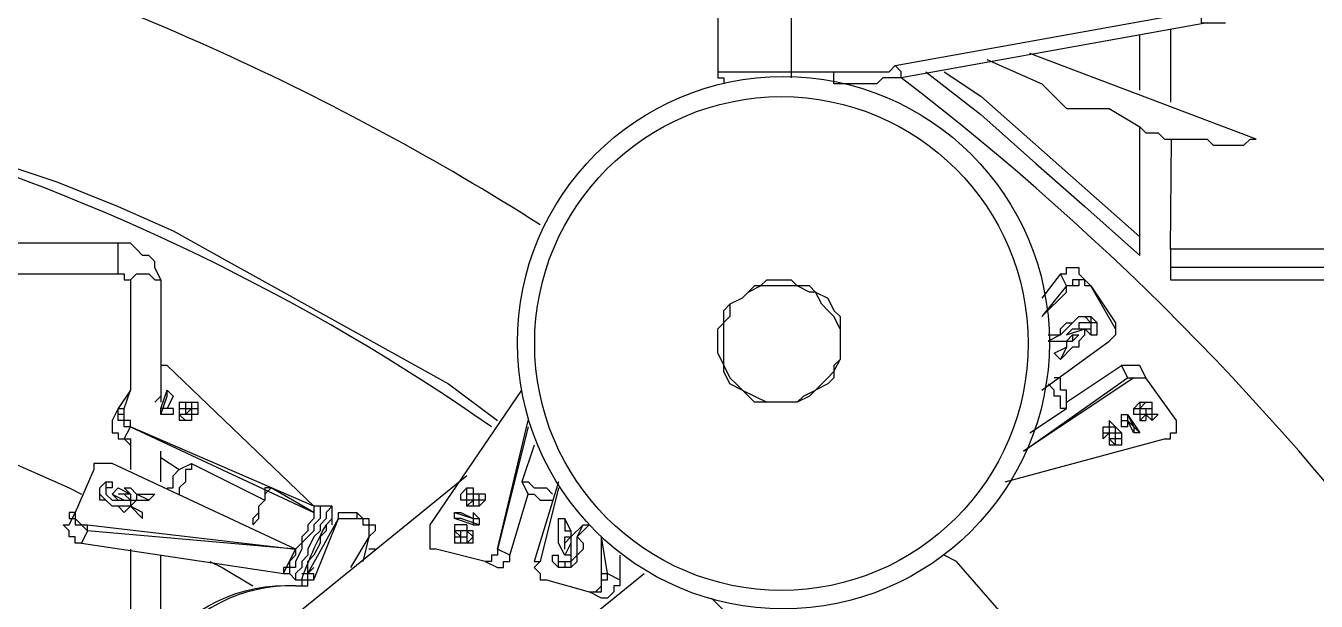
# Model space of a CAD drawing. Header units: millimetres. Extents: x -62354 to 129108, y -71259 to 35407.
# Drawn here: x 14975.5 to 15236, y -4840.8 to -4724.7 of the extents above; entities that cross this region are included whole.
import ezdxf

# ---------------------------------------------------------------- set-up
doc = ezdxf.new("R2010")
doc.units = ezdxf.units.MM
doc.header["$MEASUREMENT"] = 0
doc.layers.add('1st FL Layout xrf$0$CR-Machine', color=7, linetype='Continuous', transparency=0.5)

# ---------------------------------------------------------------- blocks, each defined once
blk = doc.blocks.new('1st FL Layout xrf$0$M6')
for p, q in [((-9200.54284434549, 1893.082494371228), (-9200.54284434549, 1893.059032314733)), ((-9200.557662486433, 1893.060267159811), (-9200.52308682423, 1893.060267159811)), ((-9200.28352687897, 1893.020752117294), (-9200.466283950613, 1893.020752117294)), ((-9200.670033388591, 1893.018282427137), (-9200.670033388591, 1892.993585525564)), ((-9200.490980852186, 1893.00593397635), (-9200.486041471871, 1893.00593397635)), ((-9200.550253415962, 1892.993585525564), (-9200.553957951197, 1892.9972900608)), ((-9200.666328853356, 1892.993585525564), (-9200.66262431812, 1892.993585525564)), ((-9200.666328853356, 1892.993585525564), (-9200.666328853356, 1892.989880990328)), ((-9200.666328853356, 1892.992350680485), (-9200.66262431812, 1892.992350680485)), ((-9200.665094008276, 1892.993585525564), (-9200.665094008276, 1892.991115835406)), ((-9200.472458176006, 1892.993585525564), (-9200.472458176006, 1892.989880990328)), ((-9200.471223330927, 1892.992350680485), (-9200.471223330927, 1892.989880990328)), ((-9200.66262431812, 1892.991115835406), (-9200.666328853356, 1892.991115835406)), ((-9200.478632401398, 1892.989880990328), (-9200.476162711242, 1892.98741130017)), ((-9200.478632401398, 1892.989880990328), (-9200.478632401398, 1892.984941610013)), ((-9200.472458176006, 1892.98741130017), (-9200.474927866162, 1892.989880990328)), ((-9200.476162711242, 1892.986176455092), (-9200.478632401398, 1892.986176455092)), ((-9200.60705628958, 1892.976297694462), (-9200.60705628958, 1892.972593159226)), ((-9200.67991214922, 1892.973828004305), (-9200.67250307875, 1892.973828004305)), ((-9200.676207613986, 1892.975062849384), (-9200.678677304142, 1892.975062849384)), ((-9200.604586599422, 1892.975062849384), (-9200.608291134658, 1892.975062849384)), ((-9200.63422288131, 1892.970123469069), (-9200.628048655917, 1892.970123469069)), ((-9200.608291134658, 1892.96888862399), (-9200.608291134658, 1892.965184088754)), ((-9200.60705628958, 1892.967653778912), (-9200.610760824817, 1892.967653778912)), ((-9200.581124542929, 1892.955305328125), (-9200.581124542929, 1892.966418933833)), ((-9200.60705628958, 1892.965184088754), (-9200.610760824817, 1892.965184088754)), ((-9200.64410164194, 1892.961479553518), (-9200.64410164194, 1892.959009863361)), ((-9200.641631951783, 1892.959009863361), (-9200.639162261625, 1892.959009863361))]:
    blk.add_line(p, q)
for points in [[(-9200.439117358881, 1893.082494371228), (-9200.557662486433, 1893.082494371228), (-9200.557662486433, 1893.059032314733), (-9200.556427641355, 1893.059032314733), (-9200.556427641355, 1893.057797469654)], [(-9200.45887488014, 1893.070145920441), (-9200.520617134074, 1893.059032314733), (-9200.520617134074, 1893.060267159811), (-9200.521851979152, 1893.06150200489), (-9200.46010972522, 1893.072615610598), (-9200.46010972522, 1893.070145920441), (-9200.455170344905, 1893.070145920441)], [(-9200.472458176006, 1893.056562624575), (-9200.472458176006, 1893.067676230283)], [(-9200.466283950613, 1893.068911075362), (-9200.466283950613, 1893.054092934418)], [(-9200.503329302972, 1893.062736849969), (-9200.492215697264, 1893.057797469654), (-9200.489746007106, 1893.055327779497), (-9200.48727631695, 1893.052858089339), (-9200.478632401398, 1893.052858089339), (-9200.472458176006, 1893.049153554103)], [(-9200.45887488014, 1893.046683863946), (-9200.457640035062, 1893.045449018867), (-9200.451465809669, 1893.045449018867), (-9200.45023096459, 1893.046683863946), (-9200.44899611951, 1893.046683863946), (-9200.49468538742, 1893.063971695047)], [(-9200.52308682423, 1893.060267159811), (-9200.521851979152, 1893.06150200489)], [(-9200.51567775376, 1893.060267159811), (-9200.50456414805, 1893.051623244261), (-9200.493450542343, 1893.041744483631), (-9200.483571781713, 1893.033100568081), (-9200.472458176006, 1893.023221807452)], [(-9200.511973218523, 1893.060267159811), (-9200.50456414805, 1893.055327779497), (-9200.472458176006, 1893.026926342688)], [(-9200.72683626221, 1893.050388399182), (-9200.725601417133, 1893.050388399182), (-9200.714487811423, 1893.046683863946), (-9200.702139360637, 1893.041744483631), (-9200.69102575493, 1893.038039948396), (-9200.678677304142, 1893.033100568081), (-9200.667563698435, 1893.028161187766), (-9200.656450092727, 1893.021986962373), (-9200.645336487018, 1893.01581273698), (-9200.611995669895, 1892.9972900608), (-9200.602116909266, 1892.989880990328)], [(-9200.472458176006, 1893.023221807452), (-9200.472458176006, 1893.049153554103)], [(-9200.472458176006, 1893.049153554103), (-9200.471223330927, 1893.047918709025), (-9200.46875364077, 1893.047918709025), (-9200.467518795691, 1893.046683863946), (-9200.45887488014, 1893.046683863946)], [(-9200.466283950613, 1893.02445665253), (-9200.466052619066, 1893.046683863946)], [(-9200.670033388591, 1893.018282427137), (-9200.671268233671, 1893.020752117294), (-9200.671268233671, 1893.021986962373), (-9200.67250307875, 1893.023221807452), (-9200.673737923828, 1893.023221807452), (-9200.674972768906, 1893.02445665253), (-9200.676207613986, 1893.025691497609), (-9200.715722656503, 1893.025691497609)], [(-9200.678677304142, 1893.019517272216), (-9200.678677304142, 1893.025691497609)], [(-9200.287231414206, 1893.02445665253), (-9200.466283950613, 1893.02445665253)], [(-9200.466283950613, 1893.02445665253), (-9200.466283950613, 1893.018282427137), (-9200.281057188813, 1893.018282427137)], [(-9200.488511162028, 1893.019517272216), (-9200.48727631695, 1893.019517272216), (-9200.48727631695, 1893.020752117294), (-9200.484806626791, 1893.020752117294), (-9200.484806626791, 1893.019517272216), (-9200.482336936635, 1893.017047582058)], [(-9200.714487811423, 1893.019517272216), (-9200.677442459064, 1893.019517272216), (-9200.677442459064, 1893.018282427137), (-9200.676207613986, 1893.018282427137), (-9200.676207613986, 1892.996055215721), (-9200.678677304142, 1892.992350680485), (-9200.67991214922, 1892.989880990328), (-9200.67991214922, 1892.98741130017), (-9200.678677304142, 1892.98741130017), (-9200.678677304142, 1892.986176455092), (-9200.676207613986, 1892.986176455092)], [(-9200.674972768906, 1893.019517272216), (-9200.676207613986, 1893.018282427137)], [(-9200.674972768906, 1893.019517272216), (-9200.67250307875, 1893.019517272216), (-9200.671268233671, 1893.018282427137), (-9200.670033388591, 1893.018282427137)], [(-9200.55148826104, 1893.01581273698), (-9200.549018570882, 1893.017047582058), (-9200.547783725804, 1893.018282427137), (-9200.54284434549, 1893.018282427137), (-9200.541609500411, 1893.017047582058)], [(-9200.48727631695, 1893.017047582058), (-9200.492215697264, 1893.010873356665), (-9200.48727631695, 1893.01581273698), (-9200.48727631695, 1893.017047582058), (-9200.488511162028, 1893.019517272216), (-9200.492215697264, 1893.014577891901)], [(-9200.484806626791, 1893.018282427137), (-9200.484806626791, 1893.017047582058), (-9200.48727631695, 1893.017047582058)], [(-9200.483571781713, 1893.017047582058), (-9200.483571781713, 1893.018282427137), (-9200.486041471871, 1893.018282427137), (-9200.486041471871, 1893.017047582058)], [(-9200.539139810253, 1893.017047582058), (-9200.550253415962, 1893.017047582058), (-9200.552723106119, 1893.014577891901), (-9200.555192796277, 1893.013343046822), (-9200.555192796277, 1893.010873356665)], [(-9200.539139810253, 1893.017047582058), (-9200.537904965175, 1893.01581273698), (-9200.535435275018, 1893.014577891901), (-9200.534200429938, 1893.012108201744), (-9200.53296558486, 1893.010873356665), (-9200.53296558486, 1893.002229441114), (-9200.534200429938, 1893.000994596036), (-9200.534200429938, 1892.998524905878), (-9200.535435275018, 1892.9972900608), (-9200.537904965175, 1892.996055215721), (-9200.539139810253, 1892.994820370642), (-9200.541609500411, 1892.993585525564), (-9200.550253415962, 1892.993585525564)], [(-9200.53296558486, 1893.008403666508), (-9200.534200429938, 1893.010873356665), (-9200.535435275018, 1893.012108201744), (-9200.536670120096, 1893.013343046822), (-9200.537904965175, 1893.01581273698), (-9200.539139810253, 1893.01581273698), (-9200.541609500411, 1893.017047582058)], [(-9200.47739755632, 1893.008403666508), (-9200.482336936635, 1893.017047582058), (-9200.483571781713, 1893.017047582058)], [(-9200.482336936635, 1893.017047582058), (-9200.47739755632, 1893.009638511586)], [(-9200.556427641355, 1893.012108201744), (-9200.555192796277, 1893.013343046822)], [(-9200.557662486433, 1893.003464286193), (-9200.557662486433, 1893.008403666508), (-9200.555192796277, 1893.010873356665)], [(-9200.552723106119, 1892.996055215721), (-9200.555192796277, 1892.9972900608), (-9200.556427641355, 1892.999759750957), (-9200.556427641355, 1893.012108201744)], [(-9200.486041471871, 1893.009638511586), (-9200.484806626791, 1893.010873356665), (-9200.482336936635, 1893.010873356665)], [(-9200.482336936635, 1893.009638511586), (-9200.483571781713, 1893.010873356665)], [(-9200.482336936635, 1893.010873356665), (-9200.482336936635, 1893.007168821429), (-9200.481102091557, 1893.007168821429), (-9200.481102091557, 1893.009638511586)], [(-9200.482336936635, 1893.010873356665), (-9200.481102091557, 1893.009638511586)], [(-9200.492215697264, 1892.996055215721), (-9200.478632401398, 1893.00593397635), (-9200.47739755632, 1893.007168821429)], [(-9200.490980852186, 1893.007168821429), (-9200.488511162028, 1893.007168821429), (-9200.488511162028, 1893.008403666508), (-9200.48727631695, 1893.009638511586), (-9200.486041471871, 1893.009638511586), (-9200.488511162028, 1893.007168821429), (-9200.490980852186, 1893.00593397635)], [(-9200.483571781713, 1893.007168821429), (-9200.484806626791, 1893.00593397635), (-9200.484806626791, 1893.004699131272), (-9200.486041471871, 1893.004699131272), (-9200.488511162028, 1893.002229441114), (-9200.489746007106, 1893.003464286193), (-9200.48727631695, 1893.004699131272), (-9200.488511162028, 1893.002229441114)], [(-9200.486041471871, 1893.008403666508), (-9200.48727631695, 1893.007168821429), (-9200.483571781713, 1893.008403666508)], [(-9200.48727631695, 1893.00593397635), (-9200.486041471871, 1893.007168821429), (-9200.486041471871, 1893.00593397635)], [(-9200.486041471871, 1893.008403666508), (-9200.482336936635, 1893.008403666508)], [(-9200.486041471871, 1893.007168821429), (-9200.484806626791, 1893.007168821429), (-9200.486041471871, 1893.00593397635)], [(-9200.481102091557, 1893.009638511586), (-9200.484806626791, 1893.009638511586), (-9200.484806626791, 1893.008403666508)], [(-9200.483571781713, 1893.007168821429), (-9200.483571781713, 1893.008403666508)], [(-9200.482336936635, 1893.007168821429), (-9200.483571781713, 1893.008403666508)], [(-9200.47739755632, 1893.009638511586), (-9200.47739755632, 1893.007168821429)], [(-9200.48727631695, 1893.00593397635), (-9200.48727631695, 1893.004699131272)], [(-9200.557662486433, 1893.003464286193), (-9200.555192796277, 1892.998524905878), (-9200.553957951197, 1892.9972900608)], [(-9200.541609500411, 1892.993585525564), (-9200.540374655333, 1892.994820370642), (-9200.537904965175, 1892.996055215721), (-9200.535435275018, 1892.998524905878), (-9200.534200429938, 1892.999759750957), (-9200.53296558486, 1893.002229441114)], [(-9200.63545772639, 1892.972593159226), (-9200.639162261625, 1892.972593159226), (-9200.668798543513, 1893.000994596036), (-9200.670033388591, 1893.000994596036)], [(-9200.48727631695, 1892.993585525564), (-9200.476162711242, 1893.000994596036), (-9200.474927866162, 1892.998524905878)], [(-9200.465049105534, 1892.989880990328), (-9200.471223330927, 1892.998524905878), (-9200.472458176006, 1893.000994596036), (-9200.476162711242, 1893.000994596036)], [(-9200.473693021084, 1892.998524905878), (-9200.4959202325, 1892.983706764934), (-9200.474927866162, 1892.998524905878), (-9200.471223330927, 1892.998524905878)], [(-9200.49468538742, 1892.98741130017), (-9200.48727631695, 1892.992350680485), (-9200.48727631695, 1892.996055215721), (-9200.488511162028, 1892.996055215721), (-9200.488511162028, 1892.998524905878), (-9200.489746007106, 1892.998524905878)], [(-9200.48727631695, 1892.992350680485), (-9200.488511162028, 1892.992350680485), (-9200.488511162028, 1892.994820370642), (-9200.489746007106, 1892.994820370642), (-9200.489746007106, 1892.996055215721), (-9200.490980852186, 1892.9972900608)], [(-9200.677442459064, 1892.992350680485), (-9200.676207613986, 1892.996055215721)], [(-9200.671268233671, 1892.993585525564), (-9200.670033388591, 1892.994820370642)], [(-9200.667563698435, 1892.992350680485), (-9200.667563698435, 1892.991115835406), (-9200.670033388591, 1892.991115835406), (-9200.668798543513, 1892.994820370642), (-9200.668798543513, 1892.996055215721)], [(-9200.670033388591, 1892.991115835406), (-9200.670033388591, 1892.992350680485), (-9200.668798543513, 1892.996055215721), (-9200.667563698435, 1892.994820370642), (-9200.668798543513, 1892.992350680485)], [(-9200.599647219107, 1892.962714398597), (-9200.602116909266, 1892.963949243676), (-9200.602116909266, 1892.962714398597), (-9200.603351754344, 1892.962714398597), (-9200.603351754344, 1892.961479553518), (-9200.604586599422, 1892.961479553518), (-9200.614465360051, 1892.963949243676), (-9200.615700205131, 1892.963949243676), (-9200.615700205131, 1892.96888862399), (-9200.59717752895, 1892.996055215721)], [(-9200.552723106119, 1892.996055215721), (-9200.550253415962, 1892.994820370642), (-9200.547783725804, 1892.993585525564)], [(-9200.676207613986, 1892.989880990328), (-9200.678677304142, 1892.989880990328), (-9200.678677304142, 1892.992350680485), (-9200.677442459064, 1892.992350680485)], [(-9200.676207613986, 1892.988646145249), (-9200.677442459064, 1892.988646145249), (-9200.677442459064, 1892.992350680485)], [(-9200.667563698435, 1892.992350680485), (-9200.670033388591, 1892.992350680485)], [(-9200.663859163198, 1892.993585525564), (-9200.663859163198, 1892.989880990328), (-9200.666328853356, 1892.989880990328)], [(-9200.665094008276, 1892.991115835406), (-9200.663859163198, 1892.992350680485)], [(-9200.66262431812, 1892.993585525564), (-9200.66262431812, 1892.991115835406)], [(-9200.46875364077, 1892.991115835406), (-9200.473693021084, 1892.991115835406), (-9200.473693021084, 1892.992350680485), (-9200.472458176006, 1892.993585525564), (-9200.46998848585, 1892.993585525564)], [(-9200.473693021084, 1892.992350680485), (-9200.46998848585, 1892.992350680485)], [(-9200.472458176006, 1892.992350680485), (-9200.471223330927, 1892.993585525564)], [(-9200.46998848585, 1892.989880990328), (-9200.46998848585, 1892.993585525564)], [(-9200.677442459064, 1892.991115835406), (-9200.678677304142, 1892.991115835406)], [(-9200.677442459064, 1892.986176455092), (-9200.676207613986, 1892.988646145249), (-9200.676207613986, 1892.989880990328)], [(-9200.665094008276, 1892.989880990328), (-9200.666328853356, 1892.991115835406)], [(-9200.602116909266, 1892.963949243676), (-9200.595942683873, 1892.989880990328)], [(-9200.499624767735, 1892.977532539541), (-9200.467518795691, 1892.986176455092), (-9200.466283950613, 1892.986176455092), (-9200.466283950613, 1892.98741130017), (-9200.465049105534, 1892.98741130017), (-9200.465049105534, 1892.989880990328)], [(-9200.474927866162, 1892.991115835406), (-9200.474927866162, 1892.988646145249), (-9200.476162711242, 1892.988646145249), (-9200.476162711242, 1892.991115835406), (-9200.474927866162, 1892.991115835406)], [(-9200.476162711242, 1892.989880990328), (-9200.474927866162, 1892.989880990328)], [(-9200.474927866162, 1892.991115835406), (-9200.472458176006, 1892.98741130017), (-9200.473693021084, 1892.98741130017), (-9200.474927866162, 1892.989880990328)], [(-9200.474927866162, 1892.991115835406), (-9200.473693021084, 1892.988646145249)], [(-9200.471223330927, 1892.991115835406), (-9200.472458176006, 1892.989880990328), (-9200.471223330927, 1892.989880990328)], [(-9200.46998848585, 1892.989880990328), (-9200.471223330927, 1892.991115835406)], [(-9200.46998848585, 1892.989880990328), (-9200.46875364077, 1892.991115835406)], [(-9200.639162261625, 1892.972593159226), (-9200.676207613986, 1892.988646145249), (-9200.639162261625, 1892.971358314148)], [(-9200.595942683873, 1892.988646145249), (-9200.602116909266, 1892.963949243676)], [(-9200.479867246477, 1892.986176455092), (-9200.479867246477, 1892.988646145249), (-9200.47739755632, 1892.988646145249)], [(-9200.479867246477, 1892.98741130017), (-9200.476162711242, 1892.98741130017)], [(-9200.478632401398, 1892.98741130017), (-9200.479867246477, 1892.986176455092)], [(-9200.478632401398, 1892.986176455092), (-9200.47739755632, 1892.984941610013), (-9200.47739755632, 1892.988646145249)], [(-9200.476162711242, 1892.98741130017), (-9200.476162711242, 1892.984941610013), (-9200.478632401398, 1892.984941610013)], [(-9200.473693021084, 1892.988646145249), (-9200.473693021084, 1892.98741130017)], [(-9200.709548431108, 1892.986176455092), (-9200.69966967048, 1892.981237074777), (-9200.688556064772, 1892.976297694462), (-9200.686086374615, 1892.975062849384)], [(-9200.676207613986, 1892.984941610013), (-9200.677442459064, 1892.986176455092)], [(-9200.676207613986, 1892.986176455092), (-9200.676207613986, 1892.980002229698)], [(-9200.670033388591, 1892.977532539541), (-9200.670033388591, 1892.983706764934)], [(-9200.594707838793, 1892.984941610013), (-9200.59717752895, 1892.977532539541), (-9200.595942683873, 1892.975062849384)], [(-9200.684851529535, 1892.96888862399), (-9200.642866796861, 1892.963949243676), (-9200.67991214922, 1892.981237074777), (-9200.683616684457, 1892.981237074777), (-9200.683616684457, 1892.980002229698), (-9200.687321219693, 1892.971358314148)], [(-9200.670033388591, 1892.982471919856), (-9200.666328853356, 1892.980002229698), (-9200.663859163198, 1892.981237074777), (-9200.649041022254, 1892.973828004305), (-9200.650275867332, 1892.972593159226)], [(-9200.663859163198, 1892.981237074777), (-9200.663859163198, 1892.980002229698), (-9200.665094008276, 1892.980002229698), (-9200.665094008276, 1892.977532539541), (-9200.666328853356, 1892.976297694462), (-9200.666328853356, 1892.975062849384)], [(-9200.668798543513, 1892.976297694462), (-9200.667563698435, 1892.976297694462), (-9200.667563698435, 1892.97876738462), (-9200.666328853356, 1892.980002229698)], [(-9200.608291134658, 1892.97876738462), (-9200.647806177176, 1892.946661412574), (-9200.650275867332, 1892.945426567496), (-9200.651510712412, 1892.944191722417), (-9200.653980402569, 1892.942956877338), (-9200.655215247647, 1892.94172203226), (-9200.655215247647, 1892.940487187181), (-9200.656450092727, 1892.940487187181)], [(-9200.682381839379, 1892.976297694462), (-9200.6811469943, 1892.977532539541), (-9200.67991214922, 1892.977532539541), (-9200.67991214922, 1892.976297694462), (-9200.6811469943, 1892.976297694462)], [(-9200.6811469943, 1892.973828004305), (-9200.682381839379, 1892.973828004305), (-9200.682381839379, 1892.976297694462)], [(-9200.6811469943, 1892.977532539541), (-9200.6811469943, 1892.975062849384), (-9200.67991214922, 1892.973828004305)], [(-9200.67991214922, 1892.975062849384), (-9200.678677304142, 1892.976297694462), (-9200.676207613986, 1892.975062849384)], [(-9200.676207613986, 1892.975062849384), (-9200.677442459064, 1892.976297694462), (-9200.676207613986, 1892.976297694462), (-9200.674972768906, 1892.975062849384), (-9200.671268233671, 1892.975062849384), (-9200.67250307875, 1892.973828004305)], [(-9200.639162261625, 1892.971358314148), (-9200.647806177176, 1892.976297694462), (-9200.649041022254, 1892.976297694462), (-9200.649041022254, 1892.973828004305)], [(-9200.649041022254, 1892.975062849384), (-9200.647806177176, 1892.976297694462)], [(-9200.604586599422, 1892.973828004305), (-9200.609525979737, 1892.973828004305), (-9200.609525979737, 1892.975062849384), (-9200.608291134658, 1892.976297694462)], [(-9200.608291134658, 1892.976297694462), (-9200.60705628958, 1892.976297694462)], [(-9200.608291134658, 1892.972593159226), (-9200.608291134658, 1892.976297694462)], [(-9200.59717752895, 1892.977532539541), (-9200.595942683873, 1892.977532539541), (-9200.594707838793, 1892.976297694462), (-9200.592238148636, 1892.976297694462), (-9200.591003303558, 1892.975062849384)], [(-9200.589768458478, 1892.977532539541), (-9200.594707838793, 1892.961479553518), (-9200.593472993714, 1892.961479553518), (-9200.594707838793, 1892.96024470844), (-9200.593472993714, 1892.959009863361), (-9200.593472993714, 1892.957775018282)], [(-9200.589768458478, 1892.976297694462), (-9200.593472993714, 1892.961479553518)], [(-9200.673737923828, 1892.970123469069), (-9200.676207613986, 1892.972593159226), (-9200.67991214922, 1892.972593159226), (-9200.6811469943, 1892.973828004305), (-9200.682381839379, 1892.975062849384)], [(-9200.678677304142, 1892.973828004305), (-9200.67991214922, 1892.975062849384), (-9200.677442459064, 1892.973828004305)], [(-9200.676207613986, 1892.975062849384), (-9200.676207613986, 1892.972593159226), (-9200.677442459064, 1892.971358314148), (-9200.678677304142, 1892.972593159226)], [(-9200.677442459064, 1892.975062849384), (-9200.676207613986, 1892.973828004305)], [(-9200.673737923828, 1892.970123469069), (-9200.673737923828, 1892.971358314148), (-9200.676207613986, 1892.972593159226), (-9200.674972768906, 1892.973828004305)], [(-9200.67250307875, 1892.973828004305), (-9200.674972768906, 1892.975062849384), (-9200.674972768906, 1892.973828004305)], [(-9200.604586599422, 1892.975062849384), (-9200.604586599422, 1892.973828004305), (-9200.605821444502, 1892.972593159226), (-9200.608291134658, 1892.972593159226), (-9200.60705628958, 1892.973828004305)], [(-9200.605821444502, 1892.972593159226), (-9200.605821444502, 1892.975062849384)], [(-9200.604586599422, 1892.961479553518), (-9200.602116909266, 1892.96024470844), (-9200.600882064187, 1892.96024470844), (-9200.600882064187, 1892.961479553518), (-9200.599647219107, 1892.961479553518), (-9200.599647219107, 1892.962714398597), (-9200.595942683873, 1892.975062849384), (-9200.594707838793, 1892.975062849384), (-9200.593472993714, 1892.973828004305), (-9200.591003303558, 1892.973828004305)], [(-9200.686086374615, 1892.96888862399), (-9200.684851529535, 1892.967653778912), (-9200.686086374615, 1892.965184088754), (-9200.687321219693, 1892.965184088754), (-9200.687321219693, 1892.966418933833), (-9200.688556064772, 1892.966418933833), (-9200.688556064772, 1892.967653778912), (-9200.68979090985, 1892.96888862399), (-9200.688556064772, 1892.96888862399), (-9200.687321219693, 1892.971358314148)], [(-9200.687321219693, 1892.971358314148), (-9200.688556064772, 1892.971358314148), (-9200.688556064772, 1892.970123469069), (-9200.687321219693, 1892.970123469069)], [(-9200.687321219693, 1892.971358314148), (-9200.687321219693, 1892.96888862399), (-9200.684851529535, 1892.96888862399)], [(-9200.650275867332, 1892.971358314148), (-9200.651510712412, 1892.970123469069), (-9200.651510712412, 1892.96888862399), (-9200.650275867332, 1892.970123469069), (-9200.650275867332, 1892.972593159226)], [(-9200.63545772639, 1892.972593159226), (-9200.636692571468, 1892.971358314148), (-9200.636692571468, 1892.970123469069), (-9200.637927416547, 1892.96888862399), (-9200.637927416547, 1892.967653778912), (-9200.639162261625, 1892.966418933833), (-9200.640397106705, 1892.963949243676), (-9200.640397106705, 1892.962714398597), (-9200.641631951783, 1892.961479553518), (-9200.641631951783, 1892.96024470844), (-9200.642866796861, 1892.959009863361), (-9200.642866796861, 1892.957775018282)], [(-9200.639162261625, 1892.972593159226), (-9200.639162261625, 1892.970123469069), (-9200.640397106705, 1892.96888862399), (-9200.640397106705, 1892.967653778912), (-9200.641631951783, 1892.966418933833)], [(-9200.637927416547, 1892.972593159226), (-9200.637927416547, 1892.970123469069), (-9200.639162261625, 1892.96888862399), (-9200.639162261625, 1892.967653778912), (-9200.640397106705, 1892.966418933833)], [(-9200.640397106705, 1892.959009863361), (-9200.63422288131, 1892.970123469069), (-9200.63422288131, 1892.971358314148), (-9200.630518346075, 1892.971358314148), (-9200.630518346075, 1892.970123469069)], [(-9200.63545772639, 1892.96888862399), (-9200.63545772639, 1892.972593159226)], [(-9200.630518346075, 1892.971358314148), (-9200.629283500995, 1892.970123469069)], [(-9200.60705628958, 1892.971358314148), (-9200.605821444502, 1892.970123469069), (-9200.605821444502, 1892.96888862399), (-9200.609525979737, 1892.970123469069), (-9200.610760824817, 1892.970123469069)], [(-9200.610760824817, 1892.971358314148), (-9200.609525979737, 1892.971358314148), (-9200.60705628958, 1892.970123469069), (-9200.605821444502, 1892.970123469069)], [(-9200.60705628958, 1892.971358314148), (-9200.60705628958, 1892.96888862399), (-9200.610760824817, 1892.970123469069), (-9200.610760824817, 1892.971358314148), (-9200.60705628958, 1892.970123469069)], [(-9200.687321219693, 1892.970123469069), (-9200.686086374615, 1892.96888862399)], [(-9200.642866796861, 1892.963949243676), (-9200.684851529535, 1892.967653778912), (-9200.684851529535, 1892.96888862399)], [(-9200.636692571468, 1892.96888862399), (-9200.636692571468, 1892.967653778912), (-9200.637927416547, 1892.966418933833), (-9200.637927416547, 1892.965184088754), (-9200.639162261625, 1892.962714398597), (-9200.640397106705, 1892.961479553518)], [(-9200.639162261625, 1892.957775018282), (-9200.63422288131, 1892.970123469069)], [(-9200.626813810839, 1892.96888862399), (-9200.626813810839, 1892.967653778912), (-9200.628048655917, 1892.966418933833), (-9200.631753191154, 1892.96024470844)], [(-9200.628048655917, 1892.970123469069), (-9200.628048655917, 1892.966418933833), (-9200.629283500995, 1892.961479553518)], [(-9200.629283500995, 1892.970123469069), (-9200.629283500995, 1892.96888862399), (-9200.626813810839, 1892.96888862399)], [(-9200.608291134658, 1892.96888862399), (-9200.610760824817, 1892.96888862399), (-9200.610760824817, 1892.965184088754)], [(-9200.60705628958, 1892.96888862399), (-9200.605821444502, 1892.96888862399)], [(-9200.587298768321, 1892.965184088754), (-9200.5885336134, 1892.962714398597), (-9200.589768458478, 1892.965184088754), (-9200.589768458478, 1892.970123469069), (-9200.5885336134, 1892.970123469069)], [(-9200.587298768321, 1892.967653778912), (-9200.5885336134, 1892.970123469069), (-9200.5885336134, 1892.967653778912), (-9200.587298768321, 1892.967653778912)], [(-9200.587298768321, 1892.966418933833), (-9200.584829078163, 1892.96888862399), (-9200.583594233085, 1892.96888862399), (-9200.586063923243, 1892.966418933833), (-9200.584829078163, 1892.96888862399)], [(-9200.640397106705, 1892.966418933833), (-9200.642866796861, 1892.963949243676), (-9200.642866796861, 1892.962714398597), (-9200.64410164194, 1892.961479553518)], [(-9200.641631951783, 1892.966418933833), (-9200.641631951783, 1892.963949243676), (-9200.642866796861, 1892.961479553518), (-9200.642866796861, 1892.96024470844)], [(-9200.610760824817, 1892.967653778912), (-9200.609525979737, 1892.966418933833)], [(-9200.610760824817, 1892.966418933833), (-9200.608291134658, 1892.966418933833)], [(-9200.609525979737, 1892.965184088754), (-9200.609525979737, 1892.967653778912)], [(-9200.608291134658, 1892.965184088754), (-9200.60705628958, 1892.966418933833), (-9200.608291134658, 1892.967653778912)], [(-9200.60705628958, 1892.965184088754), (-9200.60705628958, 1892.967653778912)], [(-9200.587298768321, 1892.967653778912), (-9200.587298768321, 1892.96024470844), (-9200.589768458478, 1892.96024470844), (-9200.589768458478, 1892.962714398597)], [(-9200.5885336134, 1892.963949243676), (-9200.5885336134, 1892.966418933833), (-9200.587298768321, 1892.966418933833)], [(-9200.587298768321, 1892.966418933833), (-9200.5885336134, 1892.965184088754)], [(-9200.587298768321, 1892.96024470844), (-9200.586063923243, 1892.961479553518), (-9200.586063923243, 1892.966418933833)], [(-9200.586063923243, 1892.966418933833), (-9200.584829078163, 1892.965184088754), (-9200.584829078163, 1892.963949243676), (-9200.586063923243, 1892.962714398597)], [(-9200.581124542929, 1892.957775018282), (-9200.579889697849, 1892.957775018282), (-9200.579889697849, 1892.959009863361), (-9200.581124542929, 1892.966418933833)], [(-9200.676207613986, 1892.963949243676), (-9200.676207613986, 1892.949131102732), (-9200.677442459064, 1892.949131102732), (-9200.677442459064, 1892.947896257653), (-9200.715722656503, 1892.947896257653), (-9200.715722656503, 1892.946661412574), (-9200.716957501581, 1892.945426567496), (-9200.716957501581, 1892.94172203226), (-9200.678677304142, 1892.94172203226), (-9200.677442459064, 1892.942956877338), (-9200.674972768906, 1892.942956877338), (-9200.671268233671, 1892.946661412574), (-9200.671268233671, 1892.947896257653), (-9200.670033388591, 1892.949131102732), (-9200.670033388591, 1892.962714398597)], [(-9200.686086374615, 1892.965184088754), (-9200.645336487018, 1892.959009863361), (-9200.642866796861, 1892.963949243676)], [(-9200.626813810839, 1892.963949243676), (-9200.628048655917, 1892.963949243676)], [(-9200.660154627962, 1892.961479553518), (-9200.657684937805, 1892.96024470844), (-9200.651510712412, 1892.956540173204)], [(-9200.642866796861, 1892.96024470844), (-9200.645336487018, 1892.96024470844), (-9200.645336487018, 1892.959009863361), (-9200.64410164194, 1892.959009863361), (-9200.642866796861, 1892.957775018282), (-9200.639162261625, 1892.957775018282)], [(-9200.642866796861, 1892.956540173204), (-9200.640397106705, 1892.956540173204), (-9200.640397106705, 1892.961479553518)], [(-9200.640397106705, 1892.959009863361), (-9200.639162261625, 1892.96024470844)], [(-9200.589768458478, 1892.96024470844), (-9200.591003303558, 1892.961479553518), (-9200.591003303558, 1892.962714398597), (-9200.589768458478, 1892.962714398597)], [(-9200.589768458478, 1892.961479553518), (-9200.587298768321, 1892.961479553518)], [(-9200.587298768321, 1892.962714398597), (-9200.5885336134, 1892.962714398597)], [(-9200.5885336134, 1892.961479553518), (-9200.5885336134, 1892.96024470844)], [(-9200.586063923243, 1892.962714398597), (-9200.587298768321, 1892.961479553518)], [(-9200.577420007692, 1892.962714398597), (-9200.577420007692, 1892.956540173204), (-9200.57865485277, 1892.956540173204), (-9200.57865485277, 1892.955305328125), (-9200.579889697849, 1892.954070483047), (-9200.581124542929, 1892.954070483047), (-9200.583594233085, 1892.955305328125), (-9200.581124542929, 1892.955305328125)], [(-9200.407011386837, 1892.803419383449), (-9200.409481076993, 1892.809593608843), (-9200.414420457308, 1892.820707214551), (-9200.419359837622, 1892.833055665337), (-9200.425534063017, 1892.844169271045), (-9200.43170828841, 1892.856517721832), (-9200.437882513803, 1892.86763132754), (-9200.445291584276, 1892.878744933248), (-9200.452700654747, 1892.889858538956), (-9200.46010972522, 1892.900972144664), (-9200.467518795691, 1892.910850905293), (-9200.474927866162, 1892.921964511001), (-9200.500859612815, 1892.951600792889), (-9200.509503528365, 1892.961479553518), (-9200.511973218523, 1892.962714398597)], [(-9200.641631951783, 1892.957775018282), (-9200.641631951783, 1892.956540173204)], [(-9200.639162261625, 1892.957775018282), (-9200.639162261625, 1892.959009863361)], [(-9200.626813810839, 1892.915790285608), (-9200.62434412068, 1892.917025130686), (-9200.572480627377, 1892.959009863361)], [(-9200.593472993714, 1892.957775018282), (-9200.592238148636, 1892.957775018282), (-9200.583594233085, 1892.955305328125)], [(-9200.581124542929, 1892.959009863361), (-9200.579889697849, 1892.959009863361), (-9200.577420007692, 1892.957775018282)], [(-9200.582359388007, 1892.955305328125), (-9200.581124542929, 1892.956540173204)], [(-9200.44899611951, 1892.803419383449), (-9200.45023096459, 1892.807123918685), (-9200.456405189983, 1892.818237524393), (-9200.461344570298, 1892.829351130101), (-9200.473693021084, 1892.851578341517), (-9200.481102091557, 1892.862691947225), (-9200.488511162028, 1892.872570707854), (-9200.49468538742, 1892.882449468484), (-9200.503329302972, 1892.893563074192), (-9200.510738373445, 1892.903441834821), (-9200.518147443916, 1892.912085750372), (-9200.526791359467, 1892.921964511001), (-9200.535435275018, 1892.930608426552), (-9200.544079190568, 1892.940487187181), (-9200.553957951197, 1892.949131102732), (-9200.558897331512, 1892.954070483047)]]:
    blk.add_lwpolyline(points)
for points in [[(-9200.335390372275, 1892.803419383449, 0.1460325802959344), (-9200.520617134074, 1893.059032314733), (-9200.524321669309, 1893.059032314733), (-9200.525556514389, 1893.057797469654), (-9200.534200429938, 1893.057797469654), (-9200.534200429938, 1893.060267159811)], [(-9200.641631951783, 1892.957775018282, -0.04159457879449286), (-9200.636692571468, 1892.96888862399), (-9200.63545772639, 1892.970123469069)], [(-9200.673737923828, 1892.912085750372, -0.5654744539109027), (-9200.642866796861, 1892.956540173204, 0.5547033552983066), (-9200.67250307875, 1892.912085750372)]]:
    blk.add_lwpolyline(points, format="xyb")
for centre, radius in [((-9200.544413585574, 1893.005599870739), 0.05369207369135415), ((-9200.544809782503, 1893.005436031009), 0.04980012661830729)]:
    blk.add_circle(centre, radius)
for centre, radius, start, end in [((-9200.858034503904, 1892.622134193728), 0.5586199744576447, 55.49761463263803, 133.5620187932008), ((-9200.877782098492, 1892.579981026716), 0.5317946171163098, 57.68171958980743, 73.51033698700964), ((-9200.851047609269, 1892.633479691105), 0.4330085988708348, 55.10778057045707, 73.15950586592433)]:
    blk.add_arc(centre, radius, start, end)
blk = doc.blocks.new('1st FL Layout xrf')
at = {"layer": '1st FL Layout xrf$0$CR-Machine', "xscale": 1000, "yscale": 1000, "zscale": 1000}
blk.add_blockref('1st FL Layout xrf$0$M6', (9215672.845676558, -1897794.246602501), dxfattribs=at)

msp = doc.modelspace()

# ---------------------------------------------------------------- block references
msp.add_blockref('1st FL Layout xrf', (0, 0))

doc.saveas('drawing.dxf')
